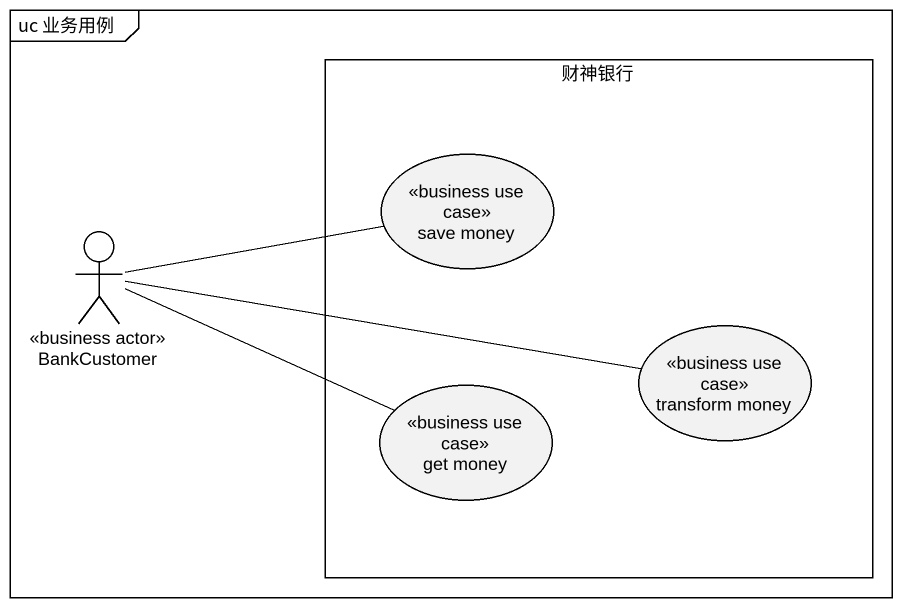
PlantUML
@startuml
mainframe uc 业务用例
rectangle 财神银行 {
  usecase "save money" as save_money <<business use case>>
  usecase "transform money" as transform_money <<business use case>>
  usecase "get money" as get_money <<business use case>>
}
actor BankCustomer <<business actor>>
BankCustomer -right- save_money
BankCustomer -right- transform_money
BankCustomer -right- get_money
@enduml
